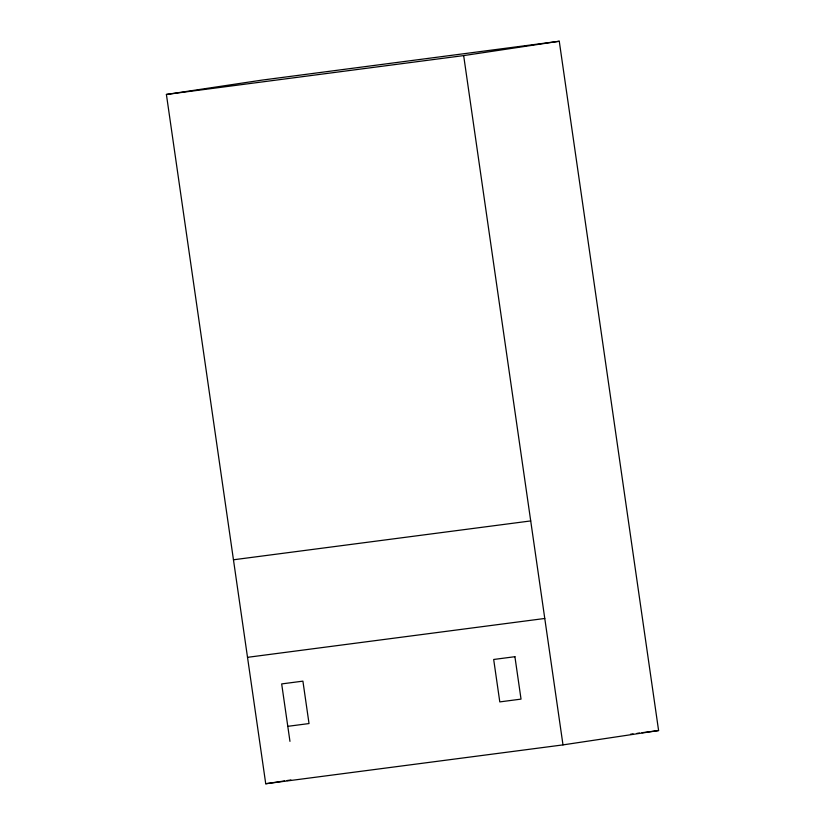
<?xml version="1.0" encoding="UTF-8"?>
<svg xmlns="http://www.w3.org/2000/svg" width="825" height="825" viewBox="0 0 825 825"><rect width="100%" height="100%" fill="white"/><g stroke="black" fill="none" stroke-linecap="round" stroke-linejoin="round"><path stroke-width="1.24" d="M166.403 94.452L262.01 80.108L559.268 41.25L658.597 730.548L562.99 744.893L265.733 783.75L166.403 94.452L463.66 55.595L559.268 41.25M265.733 783.75L284.604 780.914M287.121 780.543L290.895 779.976M233.454 559.783L530.712 520.926M247.51 657.329L544.768 618.472M287.791 726.33L309.024 723.556L302.909 681.141L281.676 683.915L289.957 741.355M630.537 734.219L633.084 733.879M636.91 733.384L639.468 733.054M642.015 732.713L658.597 730.548M463.66 55.595L562.99 744.893M514.913 656.7L493.68 659.474L499.795 701.9L521.029 699.115L514.913 656.7"/></g></svg>
